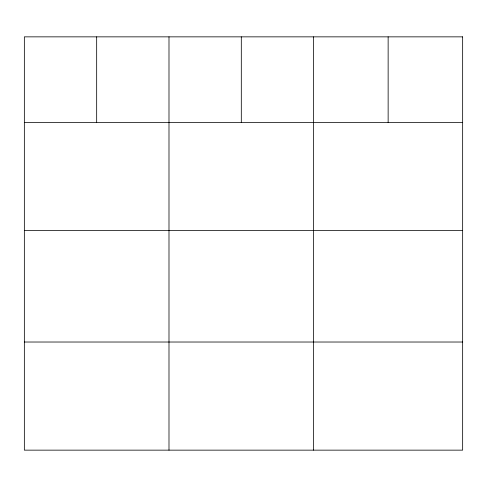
<?xml version="1.0" encoding="UTF-8"?>
<svg xmlns="http://www.w3.org/2000/svg" width="487" height="487" viewBox="0 0 487 487"><rect width="100%" height="100%" fill="white"/><g stroke="black" fill="none" stroke-linecap="round" stroke-linejoin="round"><path stroke-width="0.73" d="M24.35 122.493L462.65 122.493M24.35 230.619L462.65 230.619M24.35 342.02L462.65 342.02M388.139 36.854L388.139 122.493M313.628 36.854L313.628 450.146M241.308 36.854L241.308 122.493M168.989 36.854L168.989 450.146M96.67 36.854L96.67 122.493M462.65 36.854L24.35 36.854L24.35 450.146L462.65 450.146L462.65 36.854"/></g></svg>
